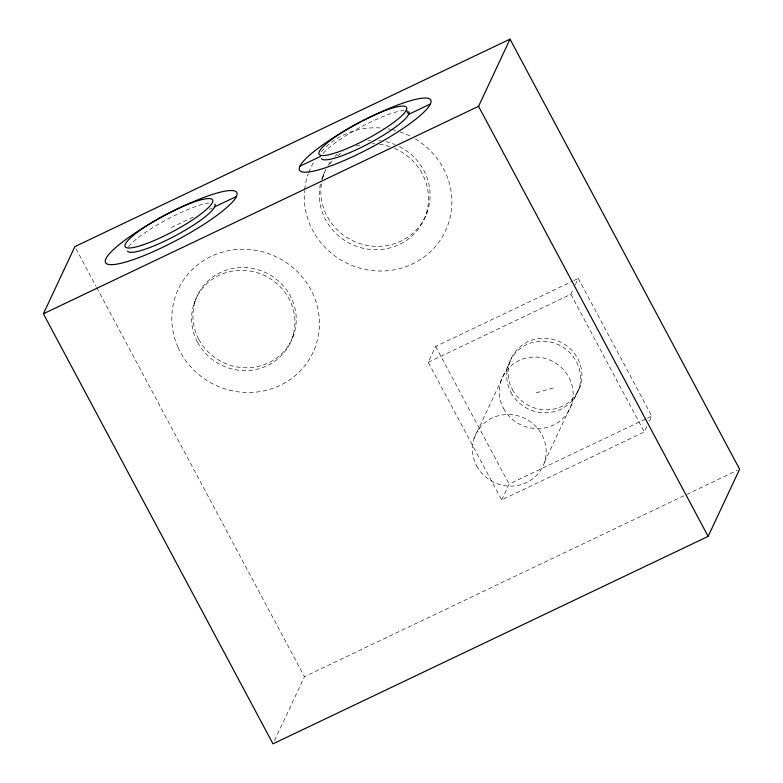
<?xml version="1.0" encoding="UTF-8"?>
<svg xmlns="http://www.w3.org/2000/svg" width="783" height="783" viewBox="0 0 783 783"><rect width="100%" height="100%" fill="white"/><g stroke="black" fill="none" stroke-linecap="round" stroke-linejoin="round"><path stroke-width="0.59" stroke-dasharray="3.92 2.94" d="M193.9 303.941L195.221 301.122M323.301 175.891L321.725 179.248A55.055 52.539 25.1 0 1 325.885 169.803M292.607 336.993L293.928 334.175M426.079 214.19L427.655 210.833M646.807 426.637L644.34 431.922L501.678 499.936L428.213 362.314L435.632 346.458L572.804 281.068M274.53 740.552L304.44 676.688L737.41 470.27M474.028 438.509L509.772 362.216M428.213 362.314L570.866 294.3L573.342 289.015M575.319 284.787L578.294 278.445L651.759 416.067L649.283 421.352M501.678 499.936L509.107 484.08L646.278 418.69M544.537 462.127L580.281 385.823M171.183 227.599L194.027 216.705M209.257 209.443L212.526 207.887M573.9 280.539L578.294 278.445M647.375 418.161L651.759 416.067M536.218 392.831L554.834 387.497M570.866 294.3L644.34 431.922M435.632 346.458L509.107 484.08M76 248.779L96.143 286.5M96.72 287.586L304.44 676.688M415.342 138.943A74.405 70.999 25.1 0 1 446.564 228.489A74.405 70.999 25.1 0 1 360.934 268.442A74.405 70.999 25.1 0 1 304.548 190.641M304.665 189.476A74.405 70.999 25.1 0 1 308.316 173.63M308.717 172.544A74.405 70.999 25.1 0 1 314.375 161.063M321.284 151.736A74.405 70.999 25.1 0 1 383.288 128.206M388.094 128.862A74.405 70.999 25.1 0 1 390.492 129.303M391.686 129.547A74.405 70.999 25.1 0 1 397.578 131.074M399.878 131.798A74.405 70.999 25.1 0 1 411.085 136.555M128.559 246.831A49.603 9.151 -28.1 0 1 164.851 220.62A49.603 9.151 -28.1 0 1 208.953 203.022M323.134 153.527A49.603 9.151 -28.1 0 1 361.09 126.915A49.603 9.151 -28.1 0 1 404.038 110.452M394.515 148.388A55.055 52.539 25.1 0 1 425.59 215.628A55.055 52.539 25.1 0 1 359.289 247.242A55.055 52.539 25.1 0 1 320.521 183.662M329.672 164.097A55.055 52.539 25.1 0 1 332.648 160.564M337.659 155.827A55.055 52.539 25.1 0 1 343.316 151.765M356.069 146.029A55.055 52.539 25.1 0 1 361.785 144.649M372.424 143.72A55.055 52.539 25.1 0 1 374.803 143.788M379.53 144.229A55.055 52.539 25.1 0 1 390.042 146.675M399.369 146.558A55.055 52.539 25.1 0 1 426.334 214.425A55.055 52.539 25.1 0 1 359.71 243.523A55.055 52.539 25.1 0 1 322.097 180.305M322.361 179.18A55.055 52.539 25.1 0 1 325.855 169.51M328.038 165.458A55.055 52.539 25.1 0 1 331.248 160.74M335.016 156.365A55.055 52.539 25.1 0 1 337.502 153.967M368.039 140.627A55.055 52.539 25.1 0 1 370.418 140.441M378.737 140.597A55.055 52.539 25.1 0 1 381.106 140.871M385.843 141.713A55.055 52.539 25.1 0 1 394.975 144.561M178.113 347.476A74.405 70.999 25.1 0 0 305.213 365.201A74.405 70.999 25.1 0 0 253.526 250.002A74.405 70.999 25.1 0 0 178.113 347.476M476.651 465.875A37.202 35.499 25.1 0 0 540.515 470.475A37.202 35.499 25.1 0 0 510.692 414.608A37.202 35.499 25.1 0 0 476.651 465.875M197.561 342.249A52.079 49.701 25.1 0 0 286.979 348.68A52.079 49.701 25.1 0 0 245.226 270.468A52.079 49.701 25.1 0 0 197.561 342.249M198.882 339.43A52.079 49.701 25.1 0 0 288.301 345.861A52.079 49.701 25.1 0 0 246.547 267.649A52.079 49.701 25.1 0 0 198.882 339.43M503.577 408.383A37.202 35.499 25.1 0 0 567.45 412.984A37.202 35.499 25.1 0 0 537.627 357.117A37.202 35.499 25.1 0 0 503.577 408.383M511.005 392.537A37.202 35.499 25.1 0 0 574.869 397.128A37.202 35.499 25.1 0 0 545.046 341.261A37.202 35.499 25.1 0 0 511.005 392.537M512.385 389.582A37.202 35.499 25.1 0 0 576.259 394.172A37.202 35.499 25.1 0 0 546.436 338.305A37.202 35.499 25.1 0 0 512.385 389.582"/><path stroke-width="1.17" d="M43.388 313.787L74.855 246.625L510.017 39.15L739.612 469.213L708.145 536.375L272.983 743.85L43.388 313.787L478.56 106.312L510.017 39.15M214.699 206.849L236.456 196.474A74.405 13.732 -28.1 0 0 146.715 225.71A74.405 13.732 -28.1 0 0 130.369 260.612A74.405 13.732 -28.1 0 0 236.456 196.474M299.85 166.25L320.521 156.404M430.405 104.012L408.648 114.387L406.348 110.09A49.603 9.151 -28.1 0 0 346.517 129.577A49.603 9.151 -28.1 0 0 335.623 152.842A49.603 9.151 -28.1 0 0 406.348 110.09M478.56 106.312L708.145 536.375M214.845 204.079A49.603 9.151 -28.1 0 1 176.371 235.203A49.603 9.151 -28.1 0 1 127.521 251.118M362.715 120.885A74.405 13.732 -28.1 0 1 423.75 112.292A74.405 13.732 -28.1 0 1 310.029 171.79A74.405 13.732 -28.1 0 1 360.552 122.021M408.785 111.617A49.603 9.151 -28.1 0 1 370.31 142.741A49.603 9.151 -28.1 0 1 321.461 158.655M141.674 245.304A49.603 9.151 -28.1 0 0 212.399 202.552A49.603 9.151 -28.1 0 0 152.577 222.039A49.603 9.151 -28.1 0 0 141.674 245.304"/></g></svg>
